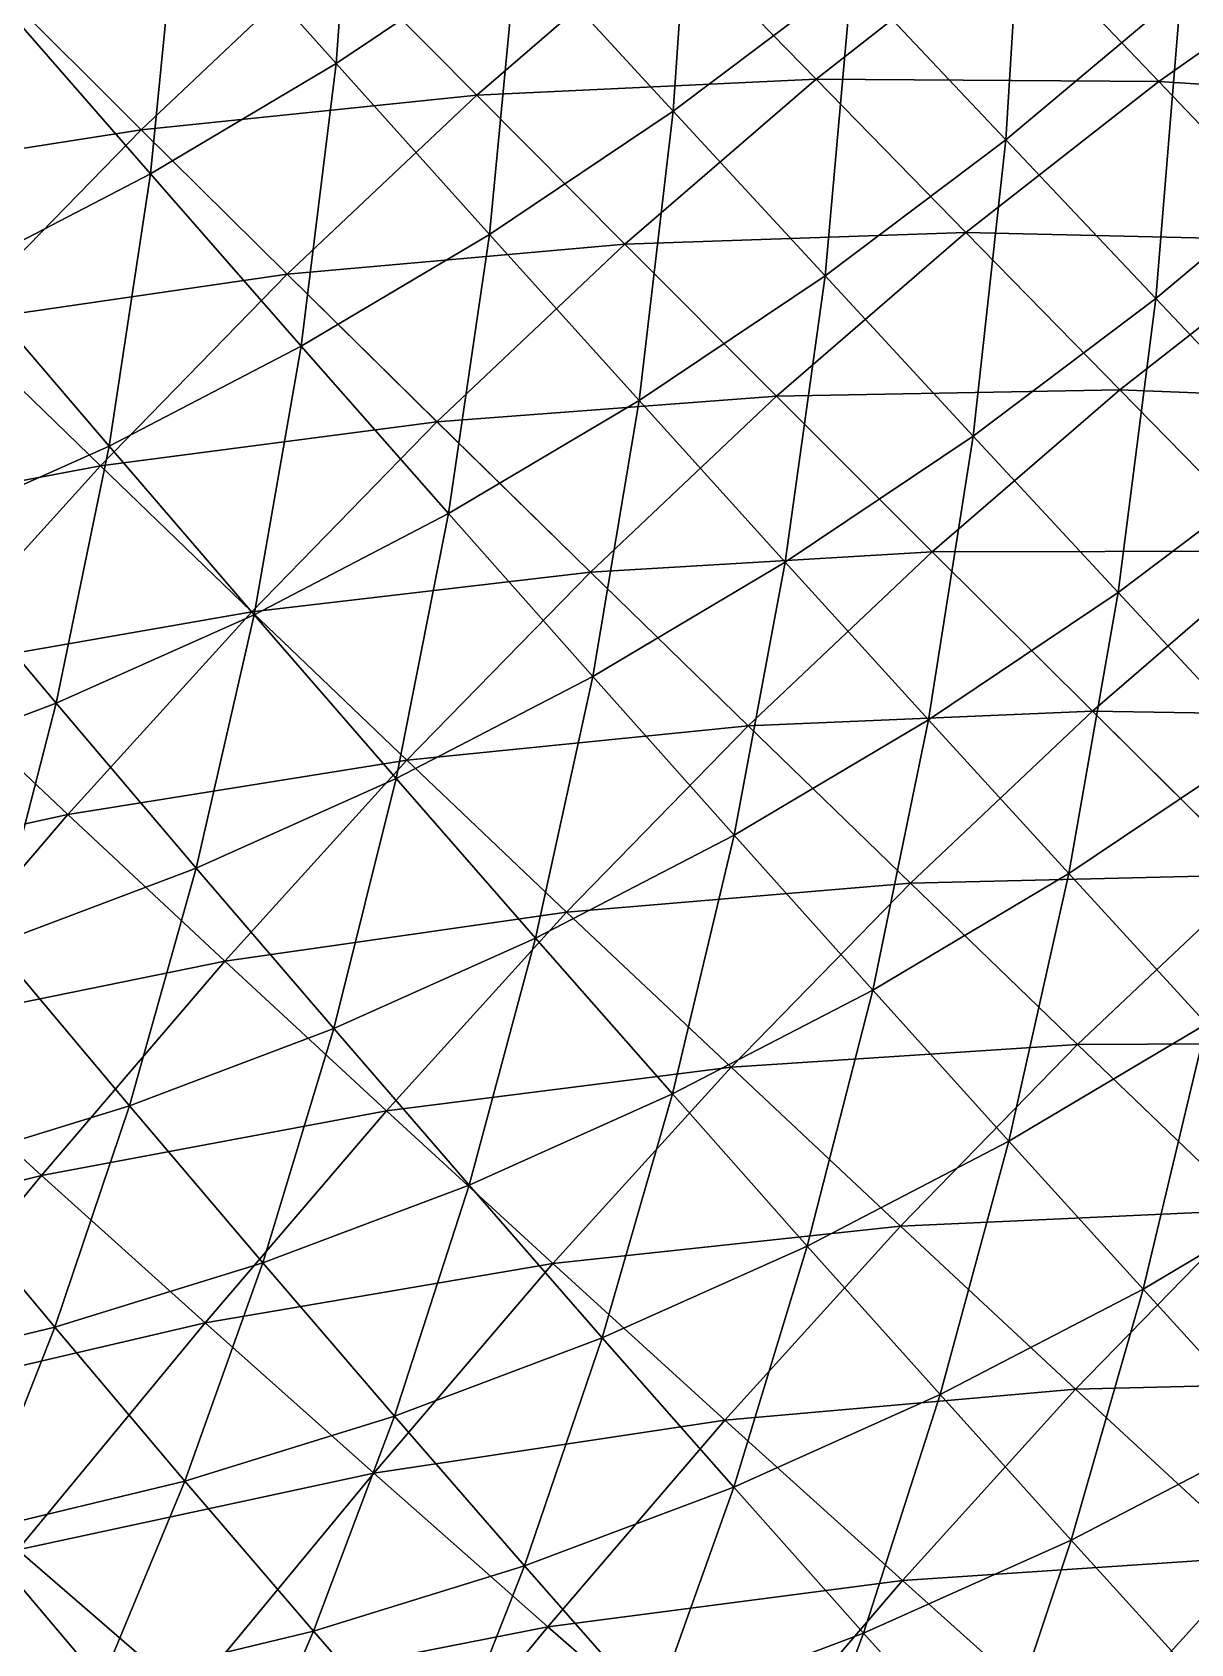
# Model space of a CAD drawing. Extents: x -232 to 179, y -162 to 161.
# Drawn here: x -35.27 to -1.31, y -42.64 to 4.6 of the extents above; entities that cross this region are included whole.
import ezdxf

# ---------------------------------------------------------------- set-up
doc = ezdxf.new("R2010")
doc.units = 0
doc.header["$MEASUREMENT"] = 0

msp = doc.modelspace()

# ---------------------------------------------------------------- linework, layer by layer
for points in [[(-26.355604, 3.6792908, -842.4458), (-25.72985, 12.35928, -850.2229), (-30.969728, 8.842255, -849.3552), (-30.96963, 8.842355, -849.3551)], [(-25.72985, 12.35928, -850.2229), (-26.355604, 3.6792908, -842.4458), (-21.039566, 7.247425, -843.3261), (-21.039467, 7.247525, -843.326)], [(-16.475597, 2.285122, -836.5272), (-15.871052, 11.136147, -843.9389), (-21.039566, 7.247425, -843.3261), (-21.039467, 7.247525, -843.326)], [(-15.871052, 11.136147, -843.9389), (-16.475597, 2.285122, -836.5272), (-11.239189, 6.224930000000001, -837.1481), (-11.239089, 6.22503, -837.14795)], [(-6.728424, 1.4464226, -830.4407), (-6.1655693, 10.476387, -837.4981700000001), (-11.239189, 6.224930000000001, -837.1481), (-11.239089, 6.22503, -837.14795)], [(-6.1655693, 10.476387, -837.4981700000001), (-6.728424, 1.4464226, -830.4407), (-1.5946999, 5.748253, -830.79486), (-1.5945998, 5.748353, -830.79474)], [(2.8599014, 1.1372643, -824.1619), (3.364708, 10.352409, -830.8773), (-1.5946999, 5.748253, -830.79486), (-1.5945998, 5.748353, -830.79474)], [(-31.803333, 0.44455338, -841.2994), (-30.969728, 8.842255, -849.3552), (-36.339405, 5.6538734, -848.2252), (-36.339306, 5.6539736, -848.2251)], [(-30.969728, 8.842255, -849.3552), (-31.803333, 0.44455338, -841.2994), (-26.355604, 3.6792908, -842.4458), (-26.355505, 3.6793907, -842.4457)], [(-26.477886, 7.025791000000001, -584.8806), (-16.584175, 7.6284485, -578.7221), (-22.237442, 2.7484894, -578.41473), (-22.237343, 2.748589299999999, -578.4146)], [(-12.291222, 3.2244606, -572.21875), (-22.237442, 2.7484894, -578.41473), (-16.584175, 7.6284485, -578.7221), (-16.584076, 7.628548599999999, -578.722)], [(-16.584175, 7.6284485, -578.7221), (-6.5821304, 7.695675, -572.7938), (-12.291222, 3.2244606, -572.21875), (-12.2911215, 3.2245605, -572.2186)], [(-2.2401772, 3.151184, -566.2399), (-12.291222, 3.2244606, -572.21875), (-6.5821304, 7.695675, -572.7938), (-6.5820303, 7.695775, -572.7937)], [(-6.5821304, 7.695675, -572.7938), (3.5142746, 7.210396, -567.0788), (-2.2401772, 3.151184, -566.2399), (-2.2400773, 3.151284, -566.2398)], [(-21.861475, -1.329895, -835.6354), (-21.039566, 7.247425, -843.3261), (-26.355604, 3.6792908, -842.4458), (-26.355505, 3.6793907, -842.4457)], [(-21.039566, 7.247425, -843.3261), (-21.861475, -1.329895, -835.6354), (-16.475597, 2.285122, -836.5272), (-16.475498, 2.2852218, -836.5271)], [(7.901725999999999, 2.511444, -560.45953), (-2.2401772, 3.151184, -566.2399), (3.5142746, 7.210396, -567.0788), (3.5143745, 7.210496000000001, -567.0787)], [(-36.258606, 5.903311, -591.2809), (-26.477886, 7.025791000000001, -584.8806), (-32.074, 1.7388878, -584.8407), (-32.073902, 1.7389878, -584.8406)], [(-22.237442, 2.7484894, -578.41473), (-32.074, 1.7388878, -584.8407), (-26.477886, 7.025791000000001, -584.8806), (-26.477787, 7.0258913, -584.8805)], [(-12.026871, -2.5400581, -829.8125), (-11.239189, 6.224930000000001, -837.1481), (-16.475597, 2.285122, -836.5272), (-16.475498, 2.2852218, -836.5271)], [(-11.239189, 6.224930000000001, -837.1481), (-12.026871, -2.5400581, -829.8125), (-6.728424, 1.4464226, -830.4407), (-6.728324000000001, 1.4465226, -830.44055)], [(-32.074, 1.7388878, -584.8407), (-41.810326, 0.20741081, -591.5024400000001), (-36.258606, 5.903311, -591.2809), (-36.258507, 5.903411, -591.28076)], [(-2.3284988, -3.210373, -823.80396), (-1.5946999, 5.748253, -830.79486), (-6.728424, 1.4464226, -830.4407), (-6.728324000000001, 1.4465226, -830.44055)], [(-1.5946999, 5.748253, -830.79486), (-2.3284988, -3.210373, -823.80396), (2.8599014, 1.1372643, -824.1619), (2.8600013, 1.1373643, -824.1618)], [(-36.339405, 5.6538734, -848.2252), (-37.364838, -2.4443817, -839.8895), (-31.803333, 0.44455338, -841.2994), (-31.803234, 0.44465336, -841.29926)], [(-27.380772, -4.607120500000001, -834.4739), (-26.355604, 3.6792908, -842.4458), (-31.803333, 0.44455338, -841.2994), (-31.803234, 0.44465336, -841.29926)], [(-26.355604, 3.6792908, -842.4458), (-27.380772, -4.607120500000001, -834.4739), (-21.861475, -1.329895, -835.6354), (-21.861376, -1.329795, -835.63525)], [(-22.237442, 2.7484894, -578.41473), (-12.291222, 3.2244606, -572.21875), (-17.896946, -1.6144676, -571.914), (-17.896847, -1.6143676, -571.9139)], [(-7.895363000000001, -1.2778053, -565.6703), (-17.896946, -1.6144676, -571.914), (-12.291222, 3.2244606, -572.21875), (-12.2911215, 3.2245605, -572.2186)], [(-12.291222, 3.2244606, -572.21875), (-2.2401772, 3.151184, -566.2399), (-7.895363000000001, -1.2778053, -565.6703), (-7.895262700000001, -1.2777053, -565.67017)], [(2.2079124, -1.5049934, -559.62946), (-7.895363000000001, -1.2778053, -565.6703), (-2.2401772, 3.151184, -566.2399), (-2.2400773, 3.151284, -566.2398)], [(-2.2401772, 3.151184, -566.2399), (7.901725999999999, 2.511444, -560.45953), (2.2079124, -1.5049934, -559.62946), (2.2080123, -1.5048934, -559.62933)], [(-32.074, 1.7388878, -584.8407), (-22.237442, 2.7484894, -578.41473), (-27.79197, -2.4991264, -578.3751), (-27.79187, -2.4990265, -578.375)], [(-17.896946, -1.6144676, -571.914), (-27.79197, -2.4991264, -578.3751), (-22.237442, 2.7484894, -578.41473), (-22.237343, 2.748589299999999, -578.4146)], [(-17.476557, -6.1979027, -828.91003), (-16.475597, 2.285122, -836.5272), (-21.861475, -1.329895, -835.6354), (-21.861376, -1.329795, -835.63525)], [(-16.475597, 2.285122, -836.5272), (-17.476557, -6.1979027, -828.91003), (-12.026871, -2.5400581, -829.8125), (-12.026771, -2.5399582, -829.8124)], [(-41.810326, 0.20741081, -591.5024400000001), (-32.074, 1.7388878, -584.8407), (-37.58963, -3.919979, -585.06085), (-37.58953, -3.9198792, -585.0607)], [(-27.79197, -2.4991264, -578.3751), (-37.58963, -3.919979, -585.06085), (-32.074, 1.7388878, -584.8407), (-32.073902, 1.7389878, -584.8406)], [(-7.683361, -7.2393074, -823.16907), (-6.728424, 1.4464226, -830.4407), (-12.026871, -2.5400581, -829.8125), (-12.026771, -2.5399582, -829.8124)], [(-6.728424, 1.4464226, -830.4407), (-7.683361, -7.2393074, -823.16907), (-2.3284988, -3.210373, -823.80396), (-2.328399, -3.210273, -823.80383)], [(1.9699402, -7.755436, -817.22614), (2.8599014, 1.1372643, -824.1619), (-2.3284988, -3.210373, -823.80396), (-2.328399, -3.210273, -823.80383)], [(-33.01534, -7.534008, -833.04553), (-31.803333, 0.44455338, -841.2994), (-37.364838, -2.4443817, -839.8895), (-37.36474, -2.4442818, -839.8894)], [(-31.803333, 0.44455338, -841.2994), (-33.01534, -7.534008, -833.04553), (-27.380772, -4.607120500000001, -834.4739), (-27.380672, -4.607020400000001, -834.47375)], [(-23.061235, -9.51395, -827.73474), (-21.861475, -1.329895, -835.6354), (-27.380772, -4.607120500000001, -834.4739), (-27.380672, -4.607020400000001, -834.47375)], [(-21.861475, -1.329895, -835.6354), (-23.061235, -9.51395, -827.73474), (-17.476557, -6.1979027, -828.91003), (-17.476458, -6.1978025, -828.9099)], [(-17.896946, -1.6144676, -571.914), (-7.895363000000001, -1.2778053, -565.6703), (-13.448166, -6.071045, -565.3684), (-13.448066, -6.070945, -565.3683)], [(-3.3876877, -5.8873215, -559.0658), (-13.448166, -6.071045, -565.3684), (-7.895363000000001, -1.2778053, -565.6703), (-7.895262700000001, -1.2777053, -565.67017)], [(-7.895363000000001, -1.2778053, -565.6703), (2.2079124, -1.5049934, -559.62946), (-3.3876877, -5.8873215, -559.0658), (-3.387587799999999, -5.887221299999999, -559.0657)], [(-27.79197, -2.4991264, -578.3751), (-17.896946, -1.6144676, -571.914), (-23.40477, -6.817951, -571.8747), (-23.40467, -6.817850999999999, -571.8746)], [(-13.448166, -6.071045, -565.3684), (-23.40477, -6.817951, -571.8747), (-17.896946, -1.6144676, -571.914), (-17.896847, -1.6143676, -571.9139)], [(6.7716064, -6.2828255, -552.9509), (-3.3876877, -5.8873215, -559.0658), (2.2079124, -1.5049934, -559.62946), (2.2080123, -1.5048934, -559.62933)], [(-37.364838, -2.4443817, -839.8895), (-38.745495, -10.098824, -831.35443), (-33.01534, -7.534008, -833.04553), (-33.01524000000001, -7.533908, -833.0454)], [(-37.58963, -3.919979, -585.06085), (-27.79197, -2.4991264, -578.3751), (-33.266605, -8.115932, -578.5936), (-33.266506, -8.115832000000001, -578.5935)], [(-23.40477, -6.817951, -571.8747), (-33.266605, -8.115932, -578.5936), (-27.79197, -2.4991264, -578.3751), (-27.79187, -2.4990265, -578.375)], [(-13.191078, -10.9361, -822.257), (-12.026871, -2.5400581, -829.8125), (-17.476557, -6.1979027, -828.91003), (-17.476458, -6.1978025, -828.9099)], [(-12.026871, -2.5400581, -829.8125), (-13.191078, -10.9361, -822.257), (-7.683361, -7.2393074, -823.16907), (-7.683261, -7.2392073, -823.16895)], [(-3.4359589, -11.822773, -816.5852), (-2.3284988, -3.210373, -823.80396), (-7.683361, -7.2393074, -823.16907), (-7.683261, -7.2392073, -823.16895)], [(-2.3284988, -3.210373, -823.80396), (-3.4359589, -11.822773, -816.5852), (1.9699402, -7.755436, -817.22614), (1.9700402, -7.755336, -817.2260000000001)], [(-33.266605, -8.115932, -578.5936), (-43.06495, -9.960087, -585.52423), (-37.58963, -3.919979, -585.06085), (-37.58953, -3.9198792, -585.0607)], [(-28.762552, -12.475517, -826.2895), (-27.380772, -4.607120500000001, -834.4739), (-33.01534, -7.534008, -833.04553), (-33.01524000000001, -7.533908, -833.0454)], [(-27.380772, -4.607120500000001, -834.4739), (-28.762552, -12.475517, -826.2895), (-23.061235, -9.51395, -827.73474), (-23.061136, -9.51385, -827.7346)], [(-23.40477, -6.817951, -571.8747), (-13.448166, -6.071045, -565.3684), (-18.903992, -11.22541, -565.32947), (-18.903893, -11.22531, -565.32935)], [(-8.881989, -10.630058, -558.7671), (-18.903992, -11.22541, -565.32947), (-13.448166, -6.071045, -565.3684), (-13.448066, -6.070945, -565.3683)], [(-13.448166, -6.071045, -565.3684), (-3.3876877, -5.8873215, -559.0658), (-8.881989, -10.630058, -558.7671), (-8.881888, -10.629958, -558.76697)], [(1.2415161, -10.613842, -552.3939), (-8.881989, -10.630058, -558.7671), (-3.3876877, -5.8873215, -559.0658), (-3.387587799999999, -5.887221299999999, -559.0657)], [(-3.3876877, -5.8873215, -559.0658), (6.7716064, -6.2828255, -552.9509), (1.2415161, -10.613842, -552.3939), (1.2416161, -10.613742, -552.3938)], [(-18.835236, -14.28746, -821.0692), (-17.476557, -6.1979027, -828.91003), (-23.061235, -9.51395, -827.73474), (-23.061136, -9.51385, -827.7346)], [(-17.476557, -6.1979027, -828.91003), (-18.835236, -14.28746, -821.0692), (-13.191078, -10.9361, -822.257), (-13.190978, -10.936, -822.2569)], [(-33.266605, -8.115932, -578.5936), (-23.40477, -6.817951, -571.8747), (-28.83337, -12.387529, -572.0914), (-28.833271, -12.387429, -572.09125)], [(-18.903992, -11.22541, -565.32947), (-28.83337, -12.387529, -572.0914), (-23.40477, -6.817951, -571.8747), (-23.40467, -6.817850999999999, -571.8746)], [(-34.560593, -15.070717, -824.5783700000001), (-33.01534, -7.534008, -833.04553), (-38.745495, -10.098824, -831.35443), (-38.745396, -10.098723, -831.3543)], [(-33.01534, -7.534008, -833.04553), (-34.560593, -15.070717, -824.5783700000001), (-28.762552, -12.475517, -826.2895), (-28.762453, -12.475417, -826.28937)], [(-8.996172, -15.554802, -815.6645), (-7.683361, -7.2393074, -823.16907), (-13.191078, -10.9361, -822.257), (-13.190978, -10.936, -822.2569)], [(-7.683361, -7.2393074, -823.16907), (-8.996172, -15.554802, -815.6645), (-3.4359589, -11.822773, -816.5852), (-3.435859, -11.822673, -816.5851)], [(0.72361755, -16.299664, -810.0502), (1.9699402, -7.755436, -817.22614), (-3.4359589, -11.822773, -816.5852), (-3.435859, -11.822673, -816.5851)], [(-43.06495, -9.960087, -585.52423), (-33.266605, -8.115932, -578.5936), (-38.701244, -14.111158, -579.0535), (-38.701145, -14.111058, -579.0534)], [(-28.83337, -12.387529, -572.0914), (-38.701244, -14.111158, -579.0535), (-33.266605, -8.115932, -578.5936), (-33.266506, -8.115832000000001, -578.5935)], [(-24.597265, -17.28056, -819.6085), (-23.061235, -9.51395, -827.73474), (-28.762552, -12.475517, -826.2895), (-28.762453, -12.475417, -826.28937)], [(-23.061235, -9.51395, -827.73474), (-24.597265, -17.28056, -819.6085), (-18.835236, -14.28746, -821.0692), (-18.835136, -14.28736, -821.0691)], [(-38.745495, -10.098824, -831.35443), (-40.43436, -17.288643, -822.6067), (-34.560593, -15.070717, -824.5783700000001), (-34.560493, -15.070617, -824.57825)], [(-18.903992, -11.22541, -565.32947), (-8.881989, -10.630058, -558.7671), (-14.280323, -15.73011, -558.72864), (-14.280223, -15.73001, -558.7285)], [(-4.188442, -15.301056, -552.0987), (-14.280323, -15.73011, -558.72864), (-8.881989, -10.630058, -558.7671), (-8.881888, -10.629958, -558.76697)], [(-8.881989, -10.630058, -558.7671), (1.2415161, -10.613842, -552.3939), (-4.188442, -15.301056, -552.0987), (-4.188342, -15.300956, -552.0986)], [(6.0029984, -15.468136, -545.6421), (-4.188442, -15.301056, -552.0987), (1.2415161, -10.613842, -552.3939), (1.2416161, -10.613742, -552.3938)], [(-28.83337, -12.387529, -572.0914), (-18.903992, -11.22541, -565.32947), (-24.28135, -16.742413, -565.54407), (-24.28125, -16.742313, -565.54395)], [(-14.280323, -15.73011, -558.72864), (-24.28135, -16.742413, -565.54407), (-18.903992, -11.22541, -565.32947), (-18.903893, -11.22531, -565.32935)], [(-14.6941185, -18.938103, -814.4654), (-13.191078, -10.9361, -822.257), (-18.835236, -14.28746, -821.0692), (-18.835136, -14.28736, -821.0691)], [(-13.191078, -10.9361, -822.257), (-14.6941185, -18.938103, -814.4654), (-8.996172, -15.554802, -815.6645), (-8.996072, -15.554702, -815.66437)], [(-4.883749, -20.06334, -809.1216400000001), (-3.4359589, -11.822773, -816.5852), (-8.996172, -15.554802, -815.6645), (-8.996072, -15.554702, -815.66437)], [(-3.4359589, -11.822773, -816.5852), (-4.883749, -20.06334, -809.1216400000001), (0.72361755, -16.299664, -810.0502), (0.7237176, -16.299564, -810.05005)], [(-38.701244, -14.111158, -579.0535), (-28.83337, -12.387529, -572.0914), (-34.222294, -18.332333, -572.5474), (-34.222195, -18.332233, -572.5473)], [(-30.45705, -19.903397, -817.8792), (-28.762552, -12.475517, -826.2895), (-34.560593, -15.070717, -824.5783700000001), (-34.560493, -15.070617, -824.57825)], [(-24.28135, -16.742413, -565.54407), (-34.222294, -18.332333, -572.5474), (-28.83337, -12.387529, -572.0914), (-28.833271, -12.387429, -572.09125)], [(-28.762552, -12.475517, -826.2895), (-30.45705, -19.903397, -817.8792), (-24.597265, -17.28056, -819.6085), (-24.597166, -17.28046, -819.6084)], [(-34.222294, -18.332333, -572.5474), (-44.171528, -20.507607, -579.72614), (-38.701244, -14.111158, -579.0535), (-38.701145, -14.111058, -579.0534)], [(-20.511065, -21.959728, -812.9908), (-18.835236, -14.28746, -821.0692), (-24.597265, -17.28056, -819.6085), (-24.597166, -17.28046, -819.6084)], [(-18.835236, -14.28746, -821.0692), (-20.511065, -21.959728, -812.9908), (-14.6941185, -18.938103, -814.4654), (-14.694018, -18.938004, -814.4653)], [(-36.39337, -22.14495, -815.8865400000001), (-34.560593, -15.070717, -824.5783700000001), (-40.43436, -17.288643, -822.6067), (-40.43425999999999, -17.288544, -822.60657)], [(-34.560593, -15.070717, -824.5783700000001), (-36.39337, -22.14495, -815.8865400000001), (-30.45705, -19.903397, -817.8792), (-30.456951, -19.903297, -817.8791)], [(-10.630014, -23.475334, -807.91235), (-8.996172, -15.554802, -815.6645), (-14.6941185, -18.938103, -814.4654), (-14.694018, -18.938004, -814.4653)], [(-14.280323, -15.73011, -558.72864), (-4.188442, -15.301056, -552.0987), (-9.523582000000001, -20.341396, -552.0606), (-9.523482000000001, -20.341297, -552.0605)], [(-8.996172, -15.554802, -815.6645), (-10.630014, -23.475334, -807.91235), (-4.883749, -20.06334, -809.1216400000001), (-4.883649, -20.06324, -809.1215)], [(0.64343643, -20.09457, -545.3507), (-9.523582000000001, -20.341396, -552.0606), (-4.188442, -15.301056, -552.0987), (-4.188342, -15.300956, -552.0986)], [(-4.188442, -15.301056, -552.0987), (6.0029984, -15.468136, -545.6421), (0.64343643, -20.09457, -545.3507), (0.64353645, -20.094471, -545.3506)], [(-24.28135, -16.742413, -565.54407), (-14.280323, -15.73011, -558.72864), (-19.601006, -21.188976, -558.941), (-19.600906, -21.188877, -558.9408599999999)], [(-9.523582000000001, -20.341396, -552.0606), (-19.601006, -21.188976, -558.941), (-14.280323, -15.73011, -558.72864), (-14.280223, -15.73001, -558.7285)], [(-0.8463669, -24.470291, -802.6183), (0.72361755, -16.299664, -810.0502), (-4.883749, -20.06334, -809.1216400000001), (-4.883649, -20.06324, -809.1215)], [(-34.222294, -18.332333, -572.5474), (-24.28135, -16.742413, -565.54407), (-29.619408, -22.631092, -565.99585), (-29.619308, -22.630993, -565.9957)], [(-19.601006, -21.188976, -558.941), (-29.619408, -22.631092, -565.99585), (-24.28135, -16.742413, -565.54407), (-24.28125, -16.742313, -565.54395)], [(-26.426699, -24.607563, -811.245), (-24.597265, -17.28056, -819.6085), (-30.45705, -19.903397, -817.8792), (-30.456951, -19.903297, -817.8791)], [(-24.597265, -17.28056, -819.6085), (-26.426699, -24.607563, -811.245), (-20.511065, -21.959728, -812.9908), (-20.510965, -21.95963, -812.9906599999999)], [(-44.171528, -20.507607, -579.72614), (-34.222294, -18.332333, -572.5474), (-39.646587, -24.674997, -573.2143599999999), (-39.64649, -24.674898, -573.2142299999999)], [(-29.619408, -22.631092, -565.99585), (-39.646587, -24.674997, -573.2143599999999), (-34.222294, -18.332333, -572.5474), (-34.222195, -18.332233, -572.5473)], [(-16.496288, -26.522583, -806.4253), (-14.6941185, -18.938103, -814.4654), (-20.511065, -21.959728, -812.9908), (-20.510965, -21.95963, -812.9906599999999)], [(-14.6941185, -18.938103, -814.4654), (-16.496288, -26.522583, -806.4253), (-10.630014, -23.475334, -807.91235), (-10.629914, -23.475235, -807.91223)], [(-32.419598, -26.87048, -809.2333), (-30.45705, -19.903397, -817.8792), (-36.39337, -22.14495, -815.8865400000001), (-36.393272, -22.144852, -815.8864)], [(-30.45705, -19.903397, -817.8792), (-32.419598, -26.87048, -809.2333), (-26.426699, -24.607563, -811.245), (-26.4266, -24.607464, -811.2449)], [(-6.6356583, -27.907822, -801.39996), (-4.883749, -20.06334, -809.1216400000001), (-10.630014, -23.475334, -807.91235), (-10.629914, -23.475235, -807.91223)], [(-9.523582000000001, -20.341396, -552.0606), (0.64343643, -20.09457, -545.3507), (-4.622509, -25.069553, -545.3131), (-4.622408999999999, -25.069454, -545.313)], [(-4.883749, -20.06334, -809.1216400000001), (-6.6356583, -27.907822, -801.39996), (-0.8463669, -24.470291, -802.6183), (-0.84626687, -24.470192, -802.61816)], [(5.625965, -25.022362, -538.5092), (-4.622509, -25.069553, -545.3131), (0.64343643, -20.09457, -545.3507), (0.64353645, -20.094471, -545.3506)], [(-19.601006, -21.188976, -558.941), (-9.523582000000001, -20.341396, -552.0606), (-14.781971, -25.736347, -552.2705), (-14.781871, -25.736248, -552.2704)], [(-4.622509, -25.069553, -545.3131), (-14.781971, -25.736347, -552.2705), (-9.523582000000001, -20.341396, -552.0606), (-9.523482000000001, -20.341297, -552.0605)], [(-29.619408, -22.631092, -565.99585), (-19.601006, -21.188976, -558.941), (-24.88282, -27.01561, -559.3879400000001), (-24.88272, -27.01551, -559.3878)], [(-14.781971, -25.736347, -552.2705), (-24.88282, -27.01561, -559.3879400000001), (-19.601006, -21.188976, -558.941), (-19.600906, -21.188877, -558.9408599999999)], [(-36.39337, -22.14495, -815.8865400000001), (-38.467648, -28.738468, -806.96234), (-32.419598, -26.87048, -809.2333), (-32.4195, -26.87038, -809.23315)], [(-22.46209, -29.192871, -804.6647), (-20.511065, -21.959728, -812.9908), (-26.426699, -24.607563, -811.245), (-26.4266, -24.607464, -811.2449)], [(-20.511065, -21.959728, -812.9908), (-22.46209, -29.192871, -804.6647), (-16.496288, -26.522583, -806.4253), (-16.49619, -26.522484, -806.4252)], [(-39.646587, -24.674997, -573.2143599999999), (-29.619408, -22.631092, -565.99585), (-34.99248499999999, -28.91388, -566.65643), (-34.992386, -28.91378, -566.6563)], [(-24.88282, -27.01561, -559.3879400000001), (-34.99248499999999, -28.91388, -566.65643), (-29.619408, -22.631092, -565.99585), (-29.619308, -22.630993, -565.9957)], [(-12.545855, -30.97789, -799.9017299999999), (-10.630014, -23.475334, -807.91235), (-16.496288, -26.522583, -806.4253), (-16.49619, -26.522484, -806.4252)], [(-10.630014, -23.475334, -807.91235), (-12.545855, -30.97789, -799.9017299999999), (-6.6356583, -27.907822, -801.39996), (-6.635558000000001, -27.907722, -801.39984)], [(-2.7043438, -32.2435, -794.9185), (-0.8463669, -24.470291, -802.6183), (-6.6356583, -27.907822, -801.39996), (-6.635558000000001, -27.907722, -801.39984)], [(-0.8463669, -24.470291, -802.6183), (-2.7043438, -32.2435, -794.9185), (3.1228333, -28.783463, -796.14484), (3.1229331, -28.783363, -796.1447)], [(-34.99248499999999, -28.91388, -566.65643), (-45.247585, -31.462982, -574.04126), (-39.646587, -24.674997, -573.2143599999999), (-39.64649, -24.674898, -573.2142299999999)], [(-28.505806, -31.474976, -802.6359), (-26.426699, -24.607563, -811.245), (-32.419598, -26.87048, -809.2333), (-32.4195, -26.87038, -809.23315)], [(-26.426699, -24.607563, -811.245), (-28.505806, -31.474976, -802.6359), (-22.46209, -29.192871, -804.6647), (-22.46199, -29.192772, -804.66455)], [(-4.622509, -25.069553, -545.3131), (5.625965, -25.022362, -538.5092), (0.43546677, -29.926064, -538.47217), (0.43556675, -29.925964, -538.47205)], [(-14.781971, -25.736347, -552.2705), (-4.622509, -25.069553, -545.3131), (-9.812729, -30.39455, -545.52026), (-9.812629, -30.394451, -545.5201400000001)], [(0.43546677, -29.926064, -538.47217), (-9.812729, -30.39455, -545.52026), (-4.622509, -25.069553, -545.3131), (-4.622408999999999, -25.069454, -545.313)], [(-24.88282, -27.01561, -559.3879400000001), (-14.781971, -25.736347, -552.2705), (-20.00195, -31.494764, -552.7123), (-20.00185, -31.494665, -552.7121599999999)], [(-9.812729, -30.39455, -545.52026), (-20.00195, -31.494764, -552.7123), (-14.781971, -25.736347, -552.2705), (-14.781871, -25.736248, -552.2704)], [(-34.60515, -33.358803, -800.3457), (-32.419598, -26.87048, -809.2333), (-38.467648, -28.738468, -806.96234), (-38.46755, -28.738369, -806.9622)], [(-32.419598, -26.87048, -809.2333), (-34.60515, -33.358803, -800.3457), (-28.505806, -31.474976, -802.6359), (-28.505707, -31.474876, -802.6358)], [(-18.55632, -33.668167, -798.1279), (-16.496288, -26.522583, -806.4253), (-22.46209, -29.192871, -804.6647), (-22.46199, -29.192772, -804.66455)], [(-16.496288, -26.522583, -806.4253), (-18.55632, -33.668167, -798.1279), (-12.545855, -30.97789, -799.9017299999999), (-12.545754, -30.97779, -799.9016)], [(-34.99248499999999, -28.91388, -566.65643), (-24.88282, -27.01561, -559.3879400000001), (-30.199295, -33.232193, -560.0416), (-30.199196, -33.232094, -560.0415)], [(-20.00195, -31.494764, -552.7123), (-30.199295, -33.232193, -560.0416), (-24.88282, -27.01561, -559.3879400000001), (-24.88272, -27.01551, -559.3878)], [(-8.6532135, -35.333652, -793.4105), (-6.6356583, -27.907822, -801.39996), (-12.545855, -30.97789, -799.9017299999999), (-12.545754, -30.97779, -799.9016)], [(-6.6356583, -27.907822, -801.39996), (-8.6532135, -35.333652, -793.4105), (-2.7043438, -32.2435, -794.9185), (-2.704244, -32.2434, -794.9184)], [(-38.467648, -28.738468, -806.96234), (-40.737354, -34.83557, -797.8014), (-34.60515, -33.358803, -800.3457), (-34.60505, -33.358704, -800.3456)], [(1.1701546, -36.489662, -788.459), (3.1228333, -28.783463, -796.14484), (-2.7043438, -32.2435, -794.9185), (-2.704244, -32.2434, -794.9184)], [(-45.247585, -31.462982, -574.04126), (-34.99248499999999, -28.91388, -566.65643), (-40.540596, -35.637775, -567.4756), (-40.54049699999999, -35.637676, -567.47546)], [(-30.199295, -33.232193, -560.0416), (-40.540596, -35.637775, -567.4756), (-34.99248499999999, -28.91388, -566.65643), (-34.992386, -28.91378, -566.6563)], [(-24.645292, -35.967354, -796.084), (-22.46209, -29.192871, -804.6647), (-28.505806, -31.474976, -802.6359), (-28.505707, -31.474876, -802.6358)], [(-22.46209, -29.192871, -804.6647), (-24.645292, -35.967354, -796.084), (-18.55632, -33.668167, -798.1279), (-18.556221, -33.668068, -798.1278)], [(-9.812729, -30.39455, -545.52026), (0.43546677, -29.926064, -538.47217), (-4.6803894, -35.174774, -538.6764), (-4.680289299999999, -35.174675, -538.6763)], [(5.664261, -34.92354, -531.5231), (-4.6803894, -35.174774, -538.6764), (0.43546677, -29.926064, -538.47217), (0.43556675, -29.925964, -538.47205)], [(-20.00195, -31.494764, -552.7123), (-9.812729, -30.39455, -545.52026), (-14.965012, -36.078297, -545.9563), (-14.964911, -36.078197, -545.9562)], [(-4.6803894, -35.174774, -538.6764), (-14.965012, -36.078297, -545.9563), (-9.812729, -30.39455, -545.52026), (-9.812629, -30.394451, -545.5201400000001)], [(-14.703011, -38.041546, -791.62506), (-12.545855, -30.97789, -799.9017299999999), (-18.55632, -33.668167, -798.1279), (-18.556221, -33.668068, -798.1278)], [(-12.545855, -30.97789, -799.9017299999999), (-14.703011, -38.041546, -791.62506), (-8.6532135, -35.333652, -793.4105), (-8.653113000000001, -35.333553, -793.4104)], [(-30.7903, -37.865295, -793.7766), (-28.505806, -31.474976, -802.6359), (-34.60515, -33.358803, -800.3457), (-34.60505, -33.358704, -800.3456)], [(-28.505806, -31.474976, -802.6359), (-30.7903, -37.865295, -793.7766), (-24.645292, -35.967354, -796.084), (-24.645193, -35.967255, -796.08386)], [(-30.199295, -33.232193, -560.0416), (-20.00195, -31.494764, -552.7123), (-25.256168, -37.638565, -553.3583), (-25.25607, -37.63846599999999, -553.35815)], [(-14.965012, -36.078297, -545.9563), (-25.256168, -37.638565, -553.3583), (-20.00195, -31.494764, -552.7123), (-20.00185, -31.494665, -552.7121599999999)], [(-4.8122787, -39.59725, -786.94244), (-2.7043438, -32.2435, -794.9185), (-8.6532135, -35.333652, -793.4105), (-8.653113000000001, -35.333553, -793.4104)], [(-2.7043438, -32.2435, -794.9185), (-4.8122787, -39.59725, -786.94244), (1.1701546, -36.489662, -788.459), (1.1702546, -36.489563, -788.45886)], [(-36.968422, -39.35312, -791.2133), (-34.60515, -33.358803, -800.3457), (-40.737354, -34.83557, -797.8014), (-40.737255, -34.835472, -797.8013)], [(-40.540596, -35.637775, -567.4756), (-30.199295, -33.232193, -560.0416), (-35.68895, -39.885246, -560.85205), (-35.68885, -39.885147, -560.8519)], [(-34.60515, -33.358803, -800.3457), (-36.968422, -39.35312, -791.2133), (-30.7903, -37.865295, -793.7766), (-30.790201, -37.865196, -793.7765)], [(-25.256168, -37.638565, -553.3583), (-35.68895, -39.885246, -560.85205), (-30.199295, -33.232193, -560.0416), (-30.199196, -33.232094, -560.0415)], [(-20.831825, -40.35577, -789.5678), (-18.55632, -33.668167, -798.1279), (-24.645292, -35.967354, -796.084), (-24.645193, -35.967255, -796.08386)], [(-18.55632, -33.668167, -798.1279), (-20.831825, -40.35577, -789.5678), (-14.703011, -38.041546, -791.62506), (-14.70291, -38.041447, -791.62494)], [(-4.6803894, -35.174774, -538.6764), (5.664261, -34.92354, -531.5231), (0.6292876999999999, -40.089268, -531.724), (0.62938774, -40.08917, -531.7239)], [(-14.965012, -36.078297, -545.9563), (-4.6803894, -35.174774, -538.6764), (-9.758854, -40.77708, -539.10614), (-9.758754, -40.77698, -539.106)], [(-10.896207, -42.320427, -785.1469999999999), (-8.6532135, -35.333652, -793.4105), (-14.703011, -38.041546, -791.62506), (-14.70291, -38.041447, -791.62494)], [(-8.6532135, -35.333652, -793.4105), (-10.896207, -42.320427, -785.1469999999999), (-4.8122787, -39.59725, -786.94244), (-4.812178599999999, -39.59715300000001, -786.9423)], [(0.6292876999999999, -40.089268, -531.724), (-9.758854, -40.77708, -539.10614), (-4.6803894, -35.174774, -538.6764), (-4.680289299999999, -35.174675, -538.6763)], [(-27.017046, -42.266125, -787.2453), (-24.645292, -35.967354, -796.084), (-30.7903, -37.865295, -793.7766), (-30.790201, -37.865196, -793.7765)], [(-24.645292, -35.967354, -796.084), (-27.017046, -42.266125, -787.2453), (-20.831825, -40.35577, -789.5678), (-20.831726, -40.35567, -789.5677)], [(-25.256168, -37.638565, -553.3583), (-14.965012, -36.078297, -545.9563), (-20.151108, -42.142437, -546.59393), (-20.151009, -42.142338, -546.5938)], [(-9.758854, -40.77708, -539.10614), (-20.151108, -42.142437, -546.59393), (-14.965012, -36.078297, -545.9563), (-14.964911, -36.078197, -545.9562)], [(-1.017334, -43.775528, -780.4889), (1.1701546, -36.489662, -788.459), (-4.8122787, -39.59725, -786.94244), (-4.812178599999999, -39.59715300000001, -786.9423)], [(-35.68895, -39.885246, -560.85205), (-25.256168, -37.638565, -553.3583), (-30.681553, -44.213722, -554.1592400000001), (-30.681454, -44.213623, -554.1591)], [(-20.151108, -42.142437, -546.59393), (-30.681553, -44.213722, -554.1592400000001), (-25.256168, -37.638565, -553.3583), (-25.25607, -37.63846599999999, -553.35815)], [(-33.235596, -43.763683, -784.6652), (-30.7903, -37.865295, -793.7766), (-36.968422, -39.35312, -791.2133), (-36.968323, -39.35302, -791.2132)], [(-30.7903, -37.865295, -793.7766), (-33.235596, -43.763683, -784.6652), (-27.017046, -42.266125, -787.2453), (-27.016947, -42.266026, -787.2452)], [(-17.059599, -44.647713, -783.0780599999999), (-14.703011, -38.041546, -791.62506), (-20.831825, -40.35577, -789.5678), (-20.831726, -40.35567, -789.5677)], [(-14.703011, -38.041546, -791.62506), (-17.059599, -44.647713, -783.0780599999999), (-10.896207, -42.320427, -785.1469999999999), (-10.896107, -42.320328, -785.14685)], [(-36.968422, -39.35312, -791.2133), (-39.46442, -44.84093, -781.83594), (-33.235596, -43.763683, -784.6652), (-33.235497, -43.763584, -784.6651)], [(-7.130310000000001, -46.511703, -778.6848), (-4.8122787, -39.59725, -786.94244), (-10.896207, -42.320427, -785.1469999999999), (-10.896107, -42.320328, -785.14685)], [(-4.8122787, -39.59725, -786.94244), (-7.130310000000001, -46.511703, -778.6848), (-1.017334, -43.775528, -780.4889), (-1.017234, -43.77543, -780.4888)], [(-30.681553, -44.213722, -554.1592400000001), (-41.62805, -47.07060999999999, -561.7217400000001), (-35.68895, -39.885246, -560.85205), (-35.68885, -39.885147, -560.8519)], [(-9.758854, -40.77708, -539.10614), (0.6292876999999999, -40.089268, -531.724), (-4.3688965, -45.603016, -532.1469999999999), (-4.3687963, -45.602917, -532.14685)], [(6.1322746, -45.15181, -524.6465), (-4.3688965, -45.603016, -532.1469999999999), (0.6292876999999999, -40.089268, -531.724), (0.62938774, -40.08917, -531.7239)], [(-23.279715, -46.56884, -780.7425), (-20.831825, -40.35577, -789.5678), (-27.017046, -42.266125, -787.2453), (-27.016947, -42.266026, -787.2452)], [(-20.831825, -40.35577, -789.5678), (-23.279715, -46.56884, -780.7425), (-17.059599, -44.647713, -783.0780599999999), (-17.0595, -44.647614, -783.07794)], [(-20.151108, -42.142437, -546.59393), (-9.758854, -40.77708, -539.10614), (-14.87064, -46.754337, -539.7346), (-14.87054, -46.75424, -539.7345)], [(-4.3688965, -45.603016, -532.1469999999999), (-14.87064, -46.754337, -539.7346), (-9.758854, -40.77708, -539.10614), (-9.758754, -40.77698, -539.106)], [(-29.533344, -48.074852, -778.1478), (-27.017046, -42.266125, -787.2453), (-33.235596, -43.763683, -784.6652), (-33.235497, -43.763584, -784.6651)], [(-30.681553, -44.213722, -554.1592400000001), (-20.151108, -42.142437, -546.59393), (-25.506134, -48.63233, -547.3845), (-25.506035, -48.632233, -547.3844)], [(-27.017046, -42.266125, -787.2453), (-29.533344, -48.074852, -778.1478), (-23.279715, -46.56884, -780.7425), (-23.279615, -46.56874000000001, -780.7424)], [(-14.87064, -46.754337, -539.7346), (-25.506134, -48.63233, -547.3845), (-20.151108, -42.142437, -546.59393), (-20.151009, -42.142338, -546.5938)], [(-13.323128, -48.85009, -776.6061), (-10.896207, -42.320427, -785.1469999999999), (-17.059599, -44.647713, -783.0780599999999), (-17.0595, -44.647614, -783.07794)], [(-10.896207, -42.320427, -785.1469999999999), (-13.323128, -48.85009, -776.6061), (-7.130310000000001, -46.511703, -778.6848), (-7.130210000000001, -46.511604, -778.6847)]]:
    msp.add_3dface(points)

doc.saveas('drawing.dxf')
